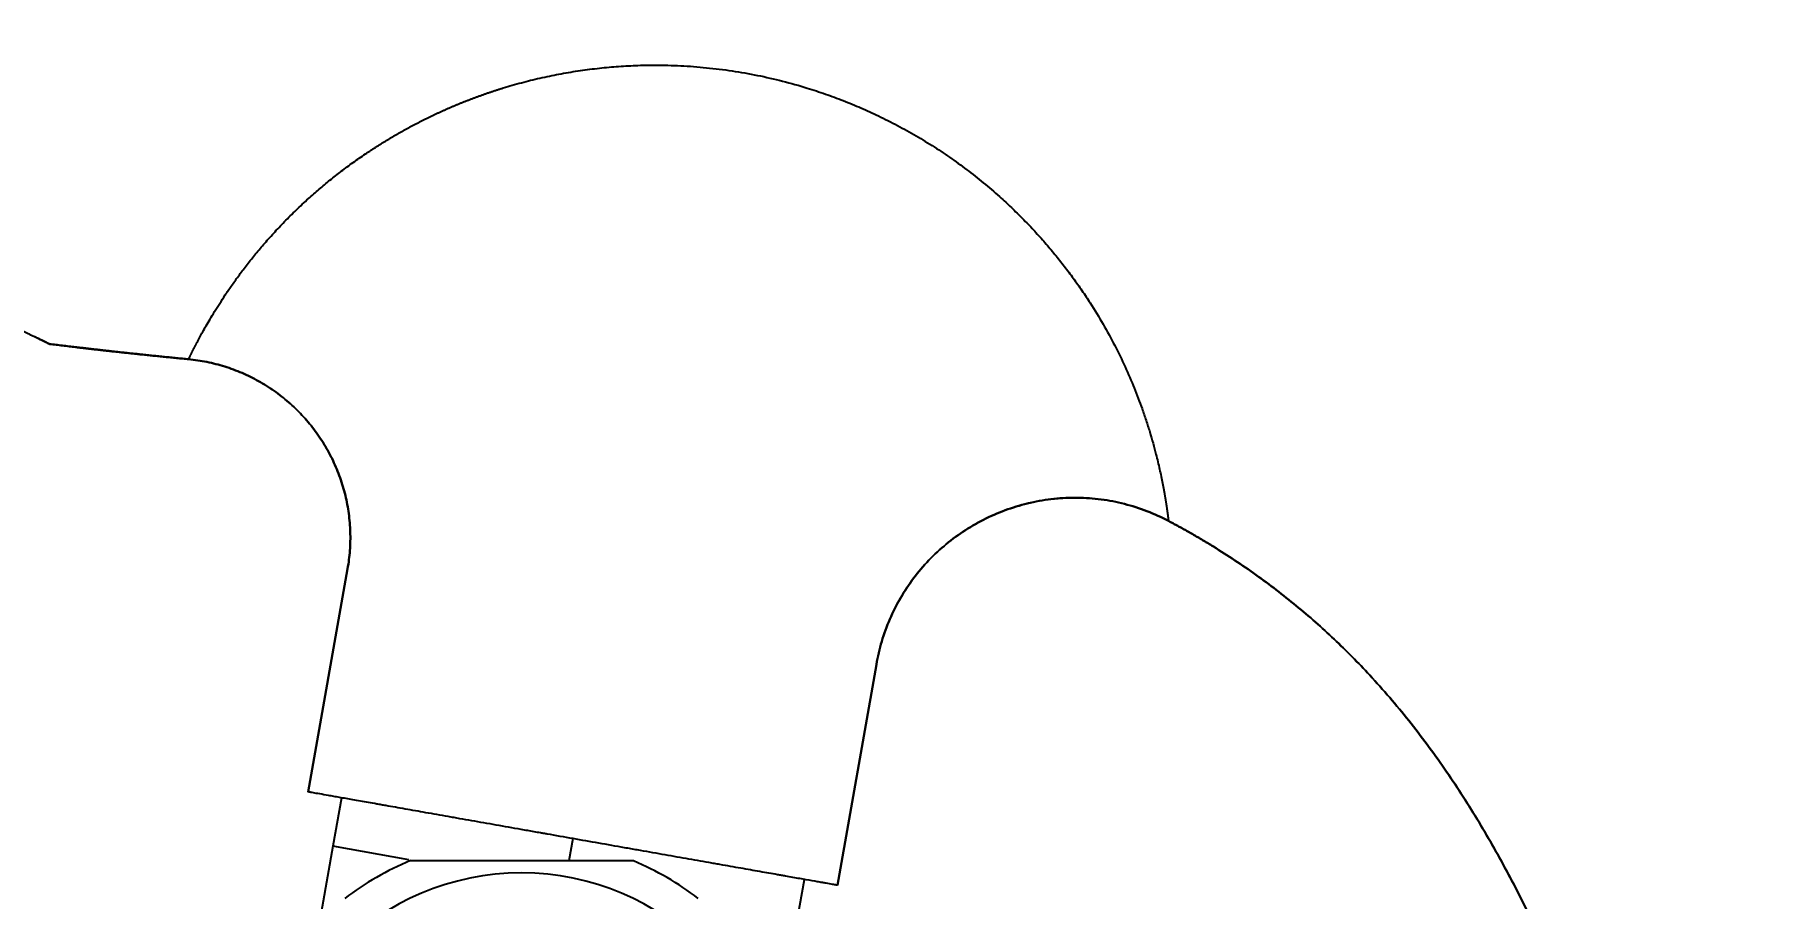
# Model space of a CAD drawing. Extents: x 1488 to 2842, y 0 to 992.
# Drawn here: x 2195.1 to 2272.4, y 365 to 403.5 of the extents above; entities that cross this region are included whole.
import ezdxf

# ---------------------------------------------------------------- set-up
doc = ezdxf.new("R2010")
doc.units = 0
doc.header["$LTSCALE"] = 10
doc.header["$MEASUREMENT"] = 0
doc.header["$PDMODE"] = 3
doc.header["$PDSIZE"] = -10
doc.layers.get('0').update_dxf_attribs({"linetype": 'CONTINUOUS'})
doc.layers.get('DEFPOINTS').update_dxf_attribs({"linetype": 'CONTINUOUS'})
doc.layers.add('1', color=7, linetype='CONTINUOUS')
doc.styles.add('Daelim Dimension', font='')
doc.styles.get('Daelim Dimension').set_extended_font_data('나눔고딕')
doc.dimstyles.new('DEFAULT', dxfattribs={"dimscale": 2, "dimtxt": 2, "dimasz": 2, "dimexe": 0, "dimexo": 2, "dimgap": 1, "dimtad": 1, "dimdec": 1, "dimzin": 9, "dimdsep": 46, "dimtxsty": 'Daelim Dimension', "dimcen": 0.5, "dimclrd": 252, "dimclre": 252, "dimclrt": 3, "dimadec": 1, "dimazin": 0, "dimtfac": 1, "dimtdec": 1, "dimtix": 1, "dimtmove": 0, "dimatfit": 3, "dimfxl": 1, "dimtolj": 1, "dimtzin": 1, "dimlwd": 9, "dimlwe": 9, "dimarcsym": 0})

# ---------------------------------------------------------------- blocks, each defined once
blk = doc.blocks.new('*D6')
at = {"color": 5, "lineweight": 9, "ltscale": 0.5, "transparency": 16777216}
for p, q in [((2178.085, 386.866), (2126.372, 386.866)), ((2126.372, 328.357), (2126.372, 382.866)), ((2267.744, 324.357), (2126.372, 324.357))]:
    blk.add_line(p, q, dxfattribs=at)
at = {"color": 5, "ltscale": 0.5, "transparency": 16777216}
for points in [[(2125.706, 382.866), (2127.039, 382.866), (2126.372, 386.866)], [(2125.706, 328.357), (2127.039, 328.357), (2126.372, 324.357)]]:
    blk.add_solid(points, dxfattribs=at)
at = {"layer": 'DEFPOINTS', "color": 0, "ltscale": 0.5, "transparency": 16777216}
for p in [(2126.372, 386.866), (2182.085, 386.866), (2271.744, 324.357)]:
    blk.add_point(p, dxfattribs=at)
at = {"color": 7, "lineweight": -3, "ltscale": 0.5, "transparency": 16777216, "insert": (2118.671, 355.612), "char_height": 10, "attachment_point": 5, "rotation": 90, "style": 'Daelim Dimension'}
blk.add_mtext('\\A1;62.5', dxfattribs=at)
blk = doc.blocks.new('*D7')
at = {"color": 5, "lineweight": 9, "ltscale": 0.5, "transparency": 16777216}
for p, q in [((2182.085, 382.866), (2182.085, 269.798)), ((2296.362, 282.852), (2296.362, 269.798)), ((2186.085, 269.798), (2292.362, 269.798))]:
    blk.add_line(p, q, dxfattribs=at)
at = {"color": 5, "ltscale": 0.5, "transparency": 16777216}
for points in [[(2186.085, 270.464), (2186.085, 269.131), (2182.085, 269.798)], [(2292.362, 270.464), (2292.362, 269.131), (2296.362, 269.798)]]:
    blk.add_solid(points, dxfattribs=at)
at = {"layer": 'DEFPOINTS', "color": 0, "ltscale": 0.5, "transparency": 16777216}
for p in [(2182.085, 386.866), (2296.362, 286.852), (2296.362, 269.798)]:
    blk.add_point(p, dxfattribs=at)
at = {"color": 7, "lineweight": -3, "ltscale": 0.5, "transparency": 16777216, "insert": (2239.224, 277.441), "char_height": 10, "attachment_point": 5, "style": 'Daelim Dimension'}
blk.add_mtext('\\A1;114.5', dxfattribs=at)
blk = doc.blocks.new('*D9')
at = {"color": 5, "lineweight": 9, "ltscale": 0.5, "transparency": 16777216}
for p, q in [((2196.088, 459.403), (2069.424, 459.403)), ((2069.424, 328.357), (2069.424, 455.403)), ((2267.744, 324.357), (2069.424, 324.357))]:
    blk.add_line(p, q, dxfattribs=at)
at = {"color": 5, "ltscale": 0.5, "transparency": 16777216}
for points in [[(2068.758, 455.403), (2070.091, 455.403), (2069.424, 459.403)], [(2068.758, 328.357), (2070.091, 328.357), (2069.424, 324.357)]]:
    blk.add_solid(points, dxfattribs=at)
at = {"layer": 'DEFPOINTS', "color": 0, "ltscale": 0.5, "transparency": 16777216}
for p in [(2069.424, 459.403), (2200.088, 459.403), (2271.744, 324.357)]:
    blk.add_point(p, dxfattribs=at)
at = {"color": 7, "lineweight": -3, "ltscale": 0.5, "transparency": 16777216, "insert": (2061.974, 391.88), "char_height": 10, "attachment_point": 5, "rotation": 90, "style": 'Daelim Dimension'}
blk.add_mtext('\\A1;135', dxfattribs=at)

msp = doc.modelspace()

# ---------------------------------------------------------------- linework, layer by layer
at = {"layer": '1', "color": 7, "linetype": 'Continuous', "lineweight": -3}
for p, q in [((2209.102, 379.693), (2207.345, 369.731)), ((2207.345, 369.731), (2209.102, 379.693)), ((2207.345, 369.731), (2209.102, 379.693)), ((2230.981, 365.565), (2232.719, 375.421)), ((2232.719, 375.421), (2230.981, 365.565)), ((2232.719, 375.421), (2230.981, 365.565)), ((2208.823, 369.473), (2208.441, 367.306)), ((2208.441, 367.306), (2207.61, 362.596)), ((2211.841, 366.707), (2208.441, 367.306)), ((2219.163, 367.649), (2218.987, 366.65)), ((2229.122, 363.66), (2229.504, 365.826))]:
    msp.add_line(p, q, dxfattribs=at)
for radius, start, end in [(13, 112.41889, 127.40631), (13, 52.637, 67.37049), (11.466, 0, 180)]:
    msp.add_arc((2216.871, 354.65), radius, start, end, dxfattribs=at)
for points, degree, knots in [([(2212.902, 399.928), (2212.94, 399.946), (2213.017, 399.982), (2213.132, 400.036), (2213.248, 400.089), (2213.365, 400.142), (2213.482, 400.194), (2213.599, 400.246), (2213.717, 400.297), (2213.836, 400.348), (2213.955, 400.398), (2214.074, 400.447), (2214.194, 400.496), (2214.314, 400.544), (2214.435, 400.591), (2214.557, 400.638), (2214.678, 400.685), (2214.801, 400.731), (2214.924, 400.776), (2215.047, 400.82), (2215.171, 400.864), (2215.295, 400.908), (2215.42, 400.95), (2215.545, 400.992), (2215.671, 401.034), (2215.797, 401.074), (2215.923, 401.115), (2216.277, 401.224), (2216.865, 401.393), (2217.694, 401.599), (2218.538, 401.775), (2219.388, 401.92), (2220.243, 402.032), (2221.1, 402.113), (2221.965, 402.162), (2222.926, 402.18), (2223.983, 402.154), (2225.132, 402.068), (2226.275, 401.925), (2227.408, 401.725), (2228.529, 401.47), (2229.541, 401.185), (2230.446, 400.888), (2231.246, 400.593), (2232.035, 400.267), (2232.843, 399.898), (2233.667, 399.483), (2234.5, 399.019), (2235.309, 398.523), (2236.094, 397.996), (2236.856, 397.438), (2237.594, 396.85), (2238.246, 396.285), (2238.817, 395.754), (2239.314, 395.263), (2239.793, 394.762), (2240.253, 394.249), (2240.694, 393.727), (2241.116, 393.196), (2241.52, 392.657), (2241.904, 392.111), (2242.356, 391.429), (2242.856, 390.607), (2243.376, 389.651), (2243.839, 388.696), (2244.247, 387.751), (2244.548, 386.957), (2244.771, 386.307), (2244.934, 385.791), (2245.081, 385.286), (2245.199, 384.844), (2245.294, 384.461), (2245.37, 384.13), (2245.44, 383.81), (2245.502, 383.502), (2245.539, 383.304), (2245.559, 383.198), (2245.562, 383.179), (2245.565, 383.16), (2245.569, 383.142), (2245.572, 383.123), (2245.575, 383.104), (2245.579, 383.086), (2245.582, 383.067), (2245.585, 383.049), (2245.588, 383.03), (2245.592, 383.012), (2245.595, 382.994), (2245.598, 382.976), (2245.601, 382.958), (2245.604, 382.94), (2245.607, 382.922), (2245.61, 382.904), (2245.613, 382.886), (2245.616, 382.868), (2245.619, 382.851), (2245.622, 382.833), (2245.625, 382.816), (2245.627, 382.799), (2245.63, 382.781), (2245.633, 382.764), (2245.636, 382.747), (2245.638, 382.73), (2245.641, 382.713), (2245.644, 382.697), (2245.646, 382.68), (2245.649, 382.663), (2245.652, 382.647), (2245.654, 382.631), (2245.657, 382.614), (2245.659, 382.598), (2245.662, 382.582), (2245.664, 382.566), (2245.667, 382.55), (2245.669, 382.535), (2245.671, 382.519), (2245.674, 382.504), (2245.676, 382.488), (2245.678, 382.473), (2245.68, 382.458), (2245.683, 382.443), (2245.685, 382.428), (2245.687, 382.414), (2245.689, 382.399), (2245.691, 382.385), (2245.693, 382.371), (2245.695, 382.356), (2245.697, 382.343), (2245.699, 382.329), (2245.701, 382.315), (2245.703, 382.301), (2245.705, 382.288), (2245.707, 382.275), (2245.709, 382.262), (2245.711, 382.249), (2245.712, 382.236), (2245.714, 382.223), (2245.716, 382.211), (2245.718, 382.198), (2245.719, 382.186), (2245.721, 382.174), (2245.722, 382.162), (2245.724, 382.151), (2245.726, 382.139), (2245.727, 382.128), (2245.729, 382.117), (2245.73, 382.106), (2245.731, 382.095), (2245.733, 382.085), (2245.734, 382.074), (2245.736, 382.064), (2245.737, 382.054), (2245.738, 382.044), (2245.739, 382.034), (2245.741, 382.025), (2245.742, 382.016), (2245.743, 382.006), (2245.744, 381.998), (2245.745, 381.989), (2245.746, 381.98), (2245.747, 381.972), (2245.748, 381.964), (2245.749, 381.956), (2245.75, 381.949), (2245.751, 381.941), (2245.752, 381.934), (2245.753, 381.927), (2245.754, 381.92), (2245.755, 381.914), (2245.755, 381.907), (2245.756, 381.901), (2245.757, 381.895), (2245.758, 381.89), (2245.758, 381.884), (2245.759, 381.879), (2245.759, 381.874), (2245.76, 381.869), (2245.761, 381.865), (2245.761, 381.861), (2245.761, 381.857), (2245.762, 381.853), (2245.762, 381.849), (2245.763, 381.846), (2245.763, 381.843), (2245.763, 381.84), (2245.764, 381.838), (2245.764, 381.836), (2245.764, 381.834), (2245.764, 381.832), (2245.765, 381.83), (2245.765, 381.829), (2245.765, 381.828), (2245.765, 381.828), (2245.765, 381.827), (2245.765, 381.827), (2245.765, 381.827)], 3, [0, 0, 0, 0, 0.002381, 0.004763, 0.007146, 0.00953, 0.011916, 0.014302, 0.016691, 0.019081, 0.021472, 0.023866, 0.026261, 0.028659, 0.031059, 0.033461, 0.035865, 0.038272, 0.040681, 0.043094, 0.045509, 0.047927, 0.050348, 0.052772, 0.0552, 0.05763, 0.060065, 0.062503, 0.077993, 0.093551, 0.109204, 0.124981, 0.140506, 0.156086, 0.171749, 0.187522, 0.208243, 0.229056, 0.250031, 0.270765, 0.291577, 0.312538, 0.32808, 0.343643, 0.359255, 0.374948, 0.392625, 0.41029, 0.427983, 0.445748, 0.463623, 0.481647, 0.499857, 0.513562, 0.527289, 0.541049, 0.554854, 0.568714, 0.58264, 0.596642, 0.610729, 0.62491, 0.649229, 0.673844, 0.698791, 0.724099, 0.749796, 0.765002, 0.780509, 0.796325, 0.812453, 0.824216, 0.836298, 0.8487, 0.861426, 0.874479, 0.875368, 0.876259, 0.877153, 0.878051, 0.87895, 0.879853, 0.880758, 0.881666, 0.882577, 0.883491, 0.884407, 0.885326, 0.886248, 0.887173, 0.8881, 0.88903, 0.889963, 0.890899, 0.891838, 0.892779, 0.893723, 0.89467, 0.89562, 0.896572, 0.897527, 0.898485, 0.899446, 0.900409, 0.901376, 0.902345, 0.903317, 0.904291, 0.905269, 0.906249, 0.907232, 0.908218, 0.909207, 0.910198, 0.911193, 0.91219, 0.91319, 0.914192, 0.915198, 0.916206, 0.917218, 0.918232, 0.919248, 0.920268, 0.92129, 0.922316, 0.923344, 0.924375, 0.925408, 0.926445, 0.927484, 0.928527, 0.929572, 0.93062, 0.93167, 0.932724, 0.93378, 0.93484, 0.935902, 0.936967, 0.938035, 0.939105, 0.940179, 0.941255, 0.942335, 0.943417, 0.944502, 0.94559, 0.94668, 0.947774, 0.948871, 0.94997, 0.951072, 0.952177, 0.953285, 0.954396, 0.95551, 0.956627, 0.957746, 0.958869, 0.959994, 0.961122, 0.962254, 0.963388, 0.964525, 0.965665, 0.966807, 0.967953, 0.969102, 0.970253, 0.971408, 0.972565, 0.973726, 0.974889, 0.976055, 0.977224, 0.978396, 0.979571, 0.980749, 0.98193, 0.983114, 0.984301, 0.985491, 0.986684, 0.987879, 0.989078, 0.99028, 0.991484, 0.992692, 0.993902, 0.995116, 0.996332, 0.997552, 0.998775, 1, 1, 1, 1]), ([(2202.001, 389.044), (2202.001, 389.044), (2202.002, 389.044), (2202.002, 389.045), (2202.003, 389.048), (2202.004, 389.051), (2202.006, 389.054), (2202.008, 389.059), (2202.011, 389.065), (2202.014, 389.071), (2202.017, 389.078), (2202.021, 389.087), (2202.025, 389.096), (2202.03, 389.106), (2202.035, 389.117), (2202.041, 389.129), (2202.047, 389.142), (2202.054, 389.155), (2202.061, 389.17), (2202.069, 389.186), (2202.077, 389.203), (2202.086, 389.221), (2202.095, 389.24), (2202.105, 389.259), (2202.115, 389.28), (2202.126, 389.302), (2202.137, 389.325), (2202.149, 389.349), (2202.162, 389.375), (2202.175, 389.401), (2202.189, 389.428), (2202.203, 389.457), (2202.218, 389.486), (2202.234, 389.517), (2202.25, 389.549), (2202.267, 389.582), (2202.285, 389.616), (2202.303, 389.652), (2202.322, 389.689), (2202.342, 389.727), (2202.362, 389.766), (2202.411, 389.859), (2202.496, 390.019), (2202.63, 390.264), (2202.782, 390.536), (2202.958, 390.838), (2203.158, 391.17), (2203.383, 391.53), (2203.631, 391.91), (2203.861, 392.247), (2204.062, 392.531), (2204.225, 392.754), (2204.394, 392.982), (2204.571, 393.213), (2204.754, 393.447), (2204.945, 393.684), (2205.143, 393.923), (2205.421, 394.251), (2205.794, 394.671), (2206.28, 395.186), (2206.799, 395.703), (2207.316, 396.186), (2207.822, 396.631), (2208.31, 397.038), (2208.819, 397.437), (2209.348, 397.829), (2209.731, 398.097), (2209.954, 398.247), (2210.008, 398.284), (2210.064, 398.32), (2210.119, 398.357), (2210.174, 398.393), (2210.23, 398.43), (2210.285, 398.466), (2210.341, 398.502), (2210.397, 398.538), (2210.454, 398.574), (2210.51, 398.609), (2210.567, 398.645), (2210.623, 398.68), (2210.68, 398.716), (2210.737, 398.751), (2210.794, 398.786), (2210.852, 398.821), (2210.909, 398.856), (2210.967, 398.89), (2211.025, 398.925), (2211.083, 398.959), (2211.141, 398.994), (2211.2, 399.028), (2211.258, 399.062), (2211.317, 399.096), (2211.376, 399.13), (2211.435, 399.163), (2211.494, 399.197), (2211.553, 399.23), (2211.613, 399.263), (2211.672, 399.296), (2211.732, 399.329), (2211.792, 399.362), (2211.853, 399.395), (2211.913, 399.427), (2211.973, 399.46), (2212.034, 399.492), (2212.095, 399.524), (2212.156, 399.556), (2212.217, 399.588), (2212.279, 399.619), (2212.34, 399.651), (2212.402, 399.682), (2212.464, 399.713), (2212.526, 399.744), (2212.588, 399.775), (2212.65, 399.806), (2212.713, 399.837), (2212.776, 399.867), (2212.839, 399.897), (2212.881, 399.917), (2212.902, 399.928)], 3, [0, 0, 0, 0, 0.006149, 0.012296, 0.018442, 0.024589, 0.030735, 0.036881, 0.043029, 0.049178, 0.055329, 0.061482, 0.067637, 0.073796, 0.079959, 0.086125, 0.092296, 0.098473, 0.104654, 0.110842, 0.117036, 0.123237, 0.129446, 0.135663, 0.141888, 0.148122, 0.154365, 0.160618, 0.16688, 0.173152, 0.179433, 0.185723, 0.192023, 0.198333, 0.204652, 0.210982, 0.217321, 0.223671, 0.23003, 0.236401, 0.242781, 0.249173, 0.28093, 0.312417, 0.343621, 0.374531, 0.406627, 0.438139, 0.469076, 0.499431, 0.515523, 0.531471, 0.547278, 0.562947, 0.578484, 0.593892, 0.609177, 0.624338, 0.655758, 0.686999, 0.718132, 0.749225, 0.77425, 0.799227, 0.824197, 0.8492, 0.874276, 0.876734, 0.879191, 0.881648, 0.884104, 0.886561, 0.889017, 0.891473, 0.89393, 0.896386, 0.898842, 0.901298, 0.903754, 0.906211, 0.908667, 0.911124, 0.913581, 0.916038, 0.918495, 0.920953, 0.923411, 0.92587, 0.928329, 0.930789, 0.933249, 0.935709, 0.93817, 0.940632, 0.943095, 0.945558, 0.948022, 0.950486, 0.952952, 0.955418, 0.957886, 0.960354, 0.962823, 0.965293, 0.967764, 0.970236, 0.97271, 0.975184, 0.97766, 0.980137, 0.982615, 0.985094, 0.987575, 0.990057, 0.992541, 0.995026, 0.997512, 1, 1, 1, 1]), ([(2171.722, 396.485), (2171.722, 396.485), (2171.74, 396.475), (2171.814, 396.439), (2171.869, 396.414), (2172.018, 396.353), (2172.112, 396.318), (2172.254, 396.27), (2172.284, 396.26), (2172.33, 396.245), (2172.346, 396.24), (2172.378, 396.23), (2172.46, 396.205), (2172.549, 396.179), (2172.777, 396.116), (2172.947, 396.073), (2173.323, 395.986), (2173.528, 395.942), (2173.865, 395.876), (2173.981, 395.854), (2174.163, 395.82), (2174.225, 395.809), (2174.351, 395.787), (2174.415, 395.776), (2174.739, 395.721), (2175.012, 395.677), (2175.586, 395.591), (2175.887, 395.549), (2176.516, 395.465), (2176.845, 395.423), (2177.273, 395.372), (2177.359, 395.362), (2177.533, 395.341), (2177.796, 395.311), (2178.063, 395.28), (2178.423, 395.238), (2178.605, 395.216), (2178.972, 395.17), (2179.157, 395.146), (2179.719, 395.07), (2180.101, 395.016), (2180.587, 394.941), (2180.685, 394.925), (2180.881, 394.894), (2180.98, 394.878), (2181.277, 394.829), (2181.476, 394.795), (2182.071, 394.689), (2182.468, 394.613), (2183.264, 394.45), (2183.662, 394.363), (2184.259, 394.223), (2184.458, 394.175), (2184.757, 394.1), (2184.907, 394.062), (2185.056, 394.023), (2185.156, 393.997), (2185.206, 393.984), (2185.654, 393.865), (2186.045, 393.754), (2186.814, 393.524), (2187.191, 393.405), (2187.934, 393.159), (2188.299, 393.032), (2188.747, 392.87), (2188.836, 392.837), (2189.014, 392.772), (2189.102, 392.739), (2189.364, 392.64), (2189.535, 392.574), (2190.041, 392.376), (2190.367, 392.244), (2190.996, 391.981), (2191.299, 391.851), (2191.737, 391.658), (2191.881, 391.594), (2192.056, 391.515), (2192.091, 391.499), (2192.161, 391.468), (2192.264, 391.421), (2192.366, 391.374), (2192.699, 391.221), (2192.95, 391.104), (2193.423, 390.879), (2193.646, 390.772), (2194.061, 390.571), (2194.254, 390.477), (2194.455, 390.379), (2194.477, 390.368), (2194.52, 390.347), (2194.585, 390.315), (2194.729, 390.244), (2194.843, 390.188), (2195.058, 390.082), (2195.184, 390.02), (2195.402, 389.913), (2195.494, 389.869), (2195.586, 389.824), (2195.604, 389.815), (2195.636, 389.799), (2195.652, 389.792), (2195.694, 389.772), (2195.717, 389.761), (2195.774, 389.734), (2195.792, 389.725), (2195.792, 389.725)], 3, [0, 0, 0, 0, 0.03125, 0.03125, 0.0625, 0.0625, 0.09375, 0.09375, 0.101562, 0.101562, 0.105469, 0.105469, 0.109375, 0.125, 0.125, 0.15625, 0.15625, 0.1875, 0.1875, 0.203125, 0.203125, 0.210937, 0.210937, 0.21875, 0.21875, 0.25, 0.25, 0.28125, 0.28125, 0.3125, 0.3125, 0.320312, 0.320312, 0.328125, 0.34375, 0.34375, 0.359375, 0.359375, 0.375, 0.375, 0.40625, 0.40625, 0.414063, 0.414063, 0.421875, 0.421875, 0.4375, 0.4375, 0.46875, 0.46875, 0.5, 0.5, 0.515625, 0.515625, 0.523438, 0.527344, 0.527344, 0.53125, 0.53125, 0.5625, 0.5625, 0.59375, 0.59375, 0.625, 0.625, 0.632813, 0.632813, 0.640625, 0.640625, 0.65625, 0.65625, 0.6875, 0.6875, 0.71875, 0.71875, 0.734375, 0.734375, 0.738281, 0.738281, 0.742188, 0.75, 0.75, 0.78125, 0.78125, 0.8125, 0.8125, 0.84375, 0.84375, 0.847656, 0.847656, 0.851563, 0.859375, 0.875, 0.875, 0.90625, 0.90625, 0.9375, 0.9375, 0.945313, 0.945313, 0.953125, 0.953125, 0.96875, 0.96875, 1, 1, 1, 1]), ([(2195.792, 389.725), (2195.792, 389.725), (2195.774, 389.734), (2195.7, 389.769), (2195.645, 389.795), (2195.499, 389.866), (2195.408, 389.911), (2195.271, 389.978), (2195.242, 389.992), (2195.189, 390.018), (2195.165, 390.03), (2195.14, 390.042)], 3, [0, 0, 0, 0, 0.290149, 0.290149, 0.580299, 0.580299, 0.870448, 0.870448, 0.942986, 0.942986, 1, 1, 1, 1]), ([(2195.792, 389.725), (2195.792, 389.725), (2195.774, 389.734), (2195.717, 389.761), (2195.694, 389.772), (2195.652, 389.792), (2195.636, 389.799), (2195.604, 389.815), (2195.586, 389.824), (2195.494, 389.869), (2195.402, 389.913), (2195.282, 389.972), (2195.272, 389.977), (2195.261, 389.983)], 3, [0, 0, 0, 0, 0.322789, 0.322789, 0.484183, 0.484183, 0.564881, 0.564881, 0.645578, 0.645578, 0.968367, 0.968367, 1, 1, 1, 1]), ([(2202.004, 389.044), (2199.957, 389.244), (2198.209, 389.44), (2196.959, 389.58), (2195.792, 389.725)], 2, [0, 0, 0, 0.615519, 0.615519, 1, 1, 1]), ([(2195.792, 389.725), (2196.959, 389.58), (2198.209, 389.44), (2199.957, 389.244), (2202.004, 389.044)], 2, [0, 0, 0, 0.384481, 0.384481, 1, 1, 1]), ([(2195.792, 389.725), (2196.959, 389.58), (2198.209, 389.44), (2199.957, 389.244), (2202.004, 389.044)], 2, [0, 0, 0, 0.384481, 0.384481, 1, 1, 1]), ([(2247.776, 380.68), (2248.099, 380.481), (2248.418, 380.276), (2249.049, 379.857), (2249.361, 379.642), (2250.285, 378.983), (2250.885, 378.524), (2251.76, 377.805), (2252.047, 377.56), (2252.612, 377.062), (2252.89, 376.808), (2253.711, 376.032), (2254.241, 375.496), (2254.753, 374.945)], 3, [0, 0, 0, 0, 0.125, 0.125, 0.25, 0.25, 0.5, 0.5, 0.625, 0.625, 0.75, 0.75, 1, 1, 1, 1]), ([(2254.753, 374.945), (2254.241, 375.496), (2253.711, 376.032), (2252.89, 376.808), (2252.612, 377.062), (2252.047, 377.56), (2251.76, 377.805), (2250.885, 378.524), (2250.285, 378.983), (2249.361, 379.642), (2249.049, 379.857), (2248.418, 380.276), (2248.099, 380.481), (2247.776, 380.68)], 3, [0, 0, 0, 0, 0.25, 0.25, 0.375, 0.375, 0.5, 0.5, 0.75, 0.75, 0.875, 0.875, 1, 1, 1, 1]), ([(2254.753, 374.945), (2254.241, 375.496), (2253.711, 376.032), (2252.89, 376.808), (2252.612, 377.062), (2252.047, 377.56), (2251.76, 377.805), (2250.885, 378.524), (2250.285, 378.983), (2249.361, 379.642), (2249.049, 379.857), (2248.418, 380.276), (2248.099, 380.481), (2247.776, 380.68)], 3, [0, 0, 0, 0, 0.25, 0.25, 0.375, 0.375, 0.5, 0.5, 0.75, 0.75, 0.875, 0.875, 1, 1, 1, 1]), ([(2254.753, 374.945), (2255.057, 374.617), (2255.354, 374.283), (2255.936, 373.606), (2256.22, 373.262), (2257.055, 372.215), (2257.586, 371.498), (2258.348, 370.398), (2258.596, 370.027), (2259.081, 369.279), (2259.317, 368.902), (2260.011, 367.759), (2260.452, 366.985), (2261.083, 365.808), (2261.289, 365.413), (2261.691, 364.619), (2262.281, 363.421), (2262.831, 362.206), (2263.358, 360.981), (2263.53, 360.572), (2263.866, 359.749), (2264.031, 359.337), (2264.515, 358.096), (2264.824, 357.264), (2265.416, 355.592), (2265.701, 354.752), (2266.247, 353.066), (2266.51, 352.22), (2267.016, 350.523), (2267.259, 349.672), (2267.729, 347.966), (2267.956, 347.111), (2268.613, 344.543), (2269.02, 342.825), (2269.593, 340.242), (2269.778, 339.38), (2270.137, 337.655), (2270.311, 336.791), (2270.48, 335.927)], 3, [0, 0, 0, 0, 0.03125, 0.03125, 0.0625, 0.0625, 0.125, 0.125, 0.15625, 0.15625, 0.1875, 0.1875, 0.25, 0.25, 0.28125, 0.28125, 0.3125, 0.375, 0.375, 0.40625, 0.40625, 0.4375, 0.4375, 0.5, 0.5, 0.5625, 0.5625, 0.625, 0.625, 0.6875, 0.6875, 0.75, 0.75, 0.875, 0.875, 0.9375, 0.9375, 1, 1, 1, 1]), ([(2270.48, 335.927), (2270.311, 336.791), (2270.137, 337.655), (2269.778, 339.38), (2269.593, 340.242), (2269.02, 342.825), (2268.613, 344.543), (2267.956, 347.111), (2267.729, 347.966), (2267.259, 349.672), (2267.016, 350.523), (2266.51, 352.22), (2266.247, 353.066), (2265.701, 354.752), (2265.416, 355.592), (2264.824, 357.264), (2264.515, 358.096), (2264.031, 359.337), (2263.866, 359.749), (2263.53, 360.572), (2263.358, 360.981), (2262.831, 362.206), (2262.281, 363.421), (2261.691, 364.619), (2261.289, 365.413), (2261.083, 365.808), (2260.452, 366.985), (2260.011, 367.759), (2259.317, 368.902), (2259.081, 369.279), (2258.596, 370.027), (2258.348, 370.398), (2257.586, 371.498), (2257.055, 372.215), (2256.22, 373.262), (2255.936, 373.606), (2255.354, 374.283), (2255.057, 374.617), (2254.753, 374.945)], 3, [0, 0, 0, 0, 0.0625, 0.0625, 0.125, 0.125, 0.25, 0.25, 0.3125, 0.3125, 0.375, 0.375, 0.4375, 0.4375, 0.5, 0.5, 0.5625, 0.5625, 0.59375, 0.59375, 0.625, 0.625, 0.6875, 0.71875, 0.71875, 0.75, 0.75, 0.8125, 0.8125, 0.84375, 0.84375, 0.875, 0.875, 0.9375, 0.9375, 0.96875, 0.96875, 1, 1, 1, 1]), ([(2270.48, 335.927), (2270.311, 336.791), (2270.137, 337.655), (2269.778, 339.38), (2269.593, 340.242), (2269.02, 342.825), (2268.613, 344.543), (2267.956, 347.111), (2267.729, 347.966), (2267.259, 349.672), (2267.016, 350.523), (2266.51, 352.22), (2266.247, 353.066), (2265.701, 354.752), (2265.416, 355.592), (2264.824, 357.264), (2264.515, 358.096), (2264.031, 359.337), (2263.866, 359.749), (2263.53, 360.572), (2263.358, 360.981), (2262.831, 362.206), (2262.281, 363.421), (2261.691, 364.619), (2261.289, 365.413), (2261.083, 365.808), (2260.452, 366.985), (2260.011, 367.759), (2259.317, 368.902), (2259.081, 369.279), (2258.596, 370.027), (2258.348, 370.398), (2257.586, 371.498), (2257.055, 372.215), (2256.22, 373.262), (2255.936, 373.606), (2255.354, 374.283), (2255.057, 374.617), (2254.753, 374.945)], 3, [0, 0, 0, 0, 0.0625, 0.0625, 0.125, 0.125, 0.25, 0.25, 0.3125, 0.3125, 0.375, 0.375, 0.4375, 0.4375, 0.5, 0.5, 0.5625, 0.5625, 0.59375, 0.59375, 0.625, 0.625, 0.6875, 0.71875, 0.71875, 0.75, 0.75, 0.8125, 0.8125, 0.84375, 0.84375, 0.875, 0.875, 0.9375, 0.9375, 0.96875, 0.96875, 1, 1, 1, 1]), ([(2230.981, 365.565), (2230.981, 365.565), (2230.962, 365.569), (2230.886, 365.582), (2230.829, 365.592), (2230.679, 365.618), (2230.586, 365.635), (2230.445, 365.66), (2230.401, 365.667), (2230.355, 365.676), (2230.323, 365.681), (2230.307, 365.684), (2230.225, 365.699), (2230.155, 365.711), (2229.932, 365.75), (2229.602, 365.808), (2229.207, 365.878), (2228.885, 365.935), (2228.774, 365.954), (2228.601, 365.985), (2228.542, 365.995), (2228.422, 366.016), (2228.361, 366.027), (2228.052, 366.081), (2227.792, 366.127), (2227.247, 366.223), (2226.962, 366.274), (2226.367, 366.379), (2226.057, 366.433), (2225.653, 366.504), (2225.571, 366.519), (2225.448, 366.541), (2225.407, 366.548), (2225.324, 366.562), (2225.116, 366.599), (2224.905, 366.636), (2224.393, 366.726), (2223.697, 366.849), (2222.971, 366.977), (2222.417, 367.075), (2222.23, 367.108), (2221.947, 367.158), (2221.852, 367.174), (2221.662, 367.208), (2221.566, 367.225), (2221.09, 367.309), (2220.708, 367.376), (2219.941, 367.511), (2219.557, 367.579), (2218.786, 367.715), (2218.4, 367.783), (2217.964, 367.86), (2217.915, 367.868), (2217.818, 367.885), (2217.77, 367.894), (2217.625, 367.919), (2217.336, 367.97), (2217.05, 368.021), (2216.481, 368.121), (2215.734, 368.253), (2215.008, 368.381), (2214.471, 368.475), (2214.294, 368.507), (2214.03, 368.553), (2213.942, 368.569), (2213.768, 368.599), (2213.682, 368.615), (2213.254, 368.69), (2212.922, 368.748), (2212.282, 368.861), (2211.973, 368.916), (2211.376, 369.021), (2211.089, 369.072), (2210.778, 369.126), (2210.744, 369.132), (2210.676, 369.144), (2210.574, 369.162), (2210.343, 369.203), (2210.154, 369.236), (2209.786, 369.301), (2209.557, 369.342), (2209.128, 369.417), (2208.93, 369.452), (2208.701, 369.492), (2208.656, 369.5), (2208.568, 369.516), (2208.526, 369.523), (2208.4, 369.545), (2208.321, 369.559), (2208.099, 369.599), (2207.969, 369.621), (2207.745, 369.661), (2207.651, 369.678), (2207.537, 369.698), (2207.504, 369.703), (2207.461, 369.711), (2207.448, 369.713), (2207.424, 369.718), (2207.413, 369.719), (2207.365, 369.728), (2207.345, 369.731), (2207.345, 369.731)], 3, [0, 0, 0, 0, 0.03128, 0.03128, 0.062529, 0.062529, 0.093778, 0.093778, 0.10159, 0.105497, 0.105497, 0.109403, 0.109403, 0.125027, 0.125027, 0.156276, 0.187525, 0.187525, 0.20315, 0.20315, 0.210962, 0.210962, 0.218774, 0.218774, 0.250023, 0.250023, 0.281272, 0.281272, 0.312521, 0.312521, 0.320334, 0.320334, 0.32424, 0.32424, 0.328146, 0.34377, 0.34377, 0.375019, 0.406268, 0.406268, 0.421893, 0.421893, 0.429705, 0.429705, 0.437517, 0.437517, 0.468767, 0.468767, 0.500016, 0.500016, 0.531265, 0.531265, 0.535171, 0.535171, 0.539077, 0.539077, 0.546889, 0.562514, 0.562514, 0.593763, 0.625012, 0.625012, 0.640636, 0.640636, 0.648448, 0.648448, 0.656261, 0.656261, 0.68751, 0.68751, 0.718759, 0.718759, 0.750008, 0.750008, 0.753914, 0.753914, 0.75782, 0.765632, 0.781257, 0.781257, 0.812506, 0.812506, 0.843755, 0.843755, 0.851567, 0.851567, 0.859379, 0.859379, 0.875004, 0.875004, 0.906253, 0.906253, 0.937502, 0.937502, 0.953126, 0.953126, 0.960939, 0.960939, 0.968751, 0.968751, 1, 1, 1, 1]), ([(2221.871, 366.65), (2221.868, 366.65), (2221.857, 366.65), (2221.819, 366.65), (2221.765, 366.65), (2221.68, 366.65), (2221.617, 366.65), (2221.603, 366.65), (2221.576, 366.65), (2221.562, 366.65), (2221.518, 366.65), (2221.487, 366.65), (2221.388, 366.65), (2221.242, 366.65), (2221.069, 366.65), (2220.929, 366.65), (2220.88, 366.65), (2220.78, 366.65), (2220.728, 366.65), (2220.567, 366.65), (2220.455, 366.65), (2220.221, 366.65), (2219.977, 366.65), (2219.711, 366.65), (2219.539, 366.65), (2219.504, 366.65), (2219.435, 366.65), (2219.329, 366.65), (2219.222, 366.65), (2219.006, 366.65), (2218.711, 366.65), (2218.405, 366.65), (2218.172, 366.65), (2218.093, 366.65), (2217.974, 366.65), (2217.934, 366.65), (2217.855, 366.65), (2217.815, 366.65), (2217.615, 366.65), (2217.295, 366.65), (2216.974, 366.65), (2216.652, 366.65), (2216.49, 366.65), (2216.288, 366.65), (2216.248, 366.65), (2216.167, 366.65), (2216.046, 366.65), (2215.927, 366.65), (2215.69, 366.65), (2215.378, 366.65), (2215.075, 366.65), (2214.851, 366.65), (2214.777, 366.65), (2214.667, 366.65), (2214.63, 366.65), (2214.557, 366.65), (2214.521, 366.65), (2214.342, 366.65), (2214.065, 366.65), (2213.806, 366.65), (2213.556, 366.65), (2213.435, 366.65), (2213.291, 366.65), (2213.262, 366.65), (2213.206, 366.65), (2213.122, 366.65), (2213.042, 366.65), (2212.888, 366.65), (2212.695, 366.65), (2212.528, 366.65), (2212.413, 366.65), (2212.376, 366.65), (2212.324, 366.65), (2212.307, 366.65), (2212.273, 366.65), (2212.257, 366.65), (2212.179, 366.65), (2212.071, 366.65), (2211.993, 366.65), (2211.931, 366.65), (2211.907, 366.65), (2211.888, 366.65), (2211.885, 366.65), (2211.88, 366.65), (2211.874, 366.65), (2211.871, 366.65), (2211.871, 366.65)], 3, [0, 0, 0, 0, 0.03133, 0.03133, 0.062659, 0.093989, 0.093989, 0.101822, 0.101822, 0.109654, 0.109654, 0.125319, 0.125319, 0.156649, 0.187978, 0.187978, 0.203643, 0.203643, 0.219308, 0.219308, 0.250638, 0.250638, 0.281968, 0.313297, 0.313297, 0.32113, 0.32113, 0.328962, 0.344627, 0.344627, 0.375957, 0.407287, 0.407287, 0.422952, 0.422952, 0.430784, 0.430784, 0.438616, 0.438616, 0.469946, 0.501276, 0.501276, 0.532606, 0.532606, 0.540438, 0.540438, 0.548271, 0.563935, 0.563935, 0.595265, 0.626595, 0.626595, 0.64226, 0.64226, 0.650092, 0.650092, 0.657925, 0.657925, 0.689254, 0.720584, 0.720584, 0.751914, 0.751914, 0.759746, 0.759746, 0.767579, 0.783244, 0.783244, 0.814573, 0.845903, 0.845903, 0.861568, 0.861568, 0.8694, 0.8694, 0.877233, 0.877233, 0.908563, 0.939892, 0.939892, 0.971222, 0.971222, 0.979054, 0.979054, 0.986887, 1, 1, 1, 1])]:
    msp.add_open_spline(points, degree=degree, knots=knots, dxfattribs=at)
for points, degree in [([(2202.001, 389.044), (2202.275, 389.017), (2202.819, 388.936), (2203.618, 388.732), (2204.393, 388.446), (2205.133, 388.081), (2205.831, 387.641), (2206.48, 387.132), (2207.074, 386.559), (2207.606, 385.928), (2208.071, 385.246), (2208.463, 384.521), (2208.78, 383.758), (2209.016, 382.968), (2209.168, 382.157), (2209.236, 381.334), (2209.218, 380.509), (2209.15, 379.963), (2209.102, 379.693)], 3), ([(2209.102, 379.693), (2209.15, 379.963), (2209.218, 380.509), (2209.236, 381.334), (2209.168, 382.157), (2209.016, 382.968), (2208.78, 383.758), (2208.463, 384.521), (2208.071, 385.246), (2207.606, 385.928), (2207.074, 386.559), (2206.48, 387.132), (2205.831, 387.641), (2205.133, 388.081), (2204.393, 388.446), (2203.618, 388.732), (2202.819, 388.936), (2202.275, 389.017), (2202.001, 389.044)], 3), ([(2209.102, 379.693), (2209.15, 379.963), (2209.218, 380.509), (2209.236, 381.334), (2209.168, 382.157), (2209.016, 382.968), (2208.78, 383.758), (2208.463, 384.521), (2208.071, 385.246), (2207.606, 385.928), (2207.074, 386.559), (2206.48, 387.132), (2205.831, 387.641), (2205.133, 388.081), (2204.393, 388.446), (2203.618, 388.732), (2202.819, 388.936), (2202.275, 389.017), (2202.001, 389.044)], 3), ([(2232.719, 375.421), (2232.78, 375.768), (2232.942, 376.456), (2233.302, 377.452), (2233.779, 378.398), (2234.365, 379.281), (2235.051, 380.089), (2235.828, 380.809), (2236.684, 381.434), (2237.606, 381.955), (2238.583, 382.366), (2239.6, 382.661), (2240.645, 382.835), (2241.704, 382.885), (2242.761, 382.809), (2243.801, 382.607), (2244.81, 382.283), (2245.453, 381.991), (2245.765, 381.827)], 3), ([(2245.765, 381.827), (2245.453, 381.991), (2244.81, 382.283), (2243.801, 382.607), (2242.761, 382.809), (2241.704, 382.885), (2240.645, 382.835), (2239.6, 382.661), (2238.583, 382.366), (2237.606, 381.955), (2236.684, 381.434), (2235.828, 380.809), (2235.051, 380.089), (2234.365, 379.281), (2233.779, 378.398), (2233.302, 377.452), (2232.942, 376.456), (2232.78, 375.768), (2232.719, 375.421)], 3), ([(2245.765, 381.827), (2245.453, 381.991), (2244.81, 382.283), (2243.801, 382.607), (2242.761, 382.809), (2241.704, 382.885), (2240.645, 382.835), (2239.6, 382.661), (2238.583, 382.366), (2237.606, 381.955), (2236.684, 381.434), (2235.828, 380.809), (2235.051, 380.089), (2234.365, 379.281), (2233.779, 378.398), (2233.302, 377.452), (2232.942, 376.456), (2232.78, 375.768), (2232.719, 375.421)], 3), ([(2239.029, 382.509), (2239.889, 382.754), (2240.774, 382.871), (2241.704, 382.864)], 3), ([(2239.029, 382.509), (2239.889, 382.754), (2240.774, 382.871), (2241.704, 382.864)], 3), ([(2247.776, 380.68), (2246.797, 381.285), (2245.765, 381.827)], 2), ([(2245.765, 381.827), (2246.797, 381.285), (2247.776, 380.68)], 2), ([(2245.765, 381.827), (2246.797, 381.285), (2247.776, 380.68)], 2)]:
    msp.add_open_spline(points, degree=degree, dxfattribs=at)

# ---------------------------------------------------------------- dimensions: what is measured, and where the dimension line sits
at = {"color": 5, "lineweight": -3, "ltscale": 0.5}
for base, p2, picture, middle in [((2069.424, 459.403), (2200.088, 459.403), '*D9', (2061.974, 391.88)), ((2126.372, 386.866), (2182.085, 386.866), '*D6', (2118.671, 355.612))]:
    dim = msp.add_linear_dim(base=base, p1=(2271.744, 324.357), p2=p2, angle=90, dimstyle='DEFAULT', override={"dimtxt": 5, "dimclrd": 5, "dimclre": 5, "dimclrt": 7}, dxfattribs=at)
    dim.commit()
    dim.dimension.update_dxf_attribs({"geometry": picture, "text_midpoint": middle})
dim = msp.add_linear_dim(base=(2296.362, 269.798), p1=(2182.085, 386.866), p2=(2296.362, 286.852), text='114.5', dimstyle='DEFAULT', override={"dimtxt": 5, "dimclrd": 5, "dimclre": 5, "dimclrt": 7}, dxfattribs=at)
dim.commit()
dim.dimension.update_dxf_attribs({"geometry": '*D7', "text_midpoint": (2239.224, 277.441)})

doc.saveas('drawing.dxf')
